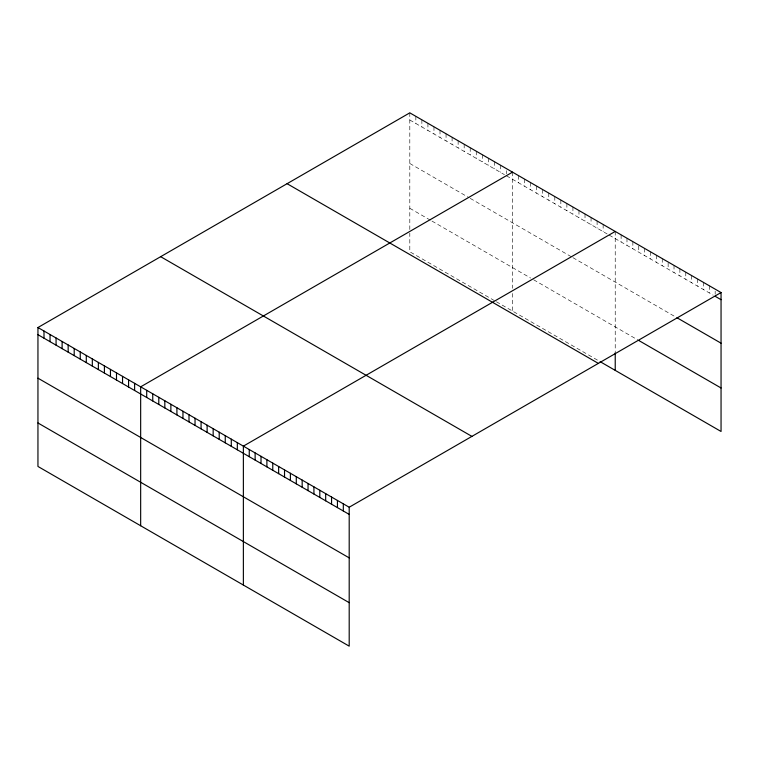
<?xml version="1.0" encoding="UTF-8"?>
<svg xmlns="http://www.w3.org/2000/svg" width="759" height="759" viewBox="0 0 759 759"><rect width="100%" height="100%" fill="white"/><g stroke="black" fill="none" stroke-linecap="round" stroke-linejoin="round"><path stroke-width="0.57" stroke-dasharray="3.79 2.85" d="M409.803 112.844L409.803 230.024M409.803 120.007L504.46 174.655M506.471 175.813L607.172 233.952M609.183 235.119L713.213 295.175M409.803 163.489L469.214 197.786M470.219 198.374L571.925 257.092M572.931 257.671L675.975 317.158M409.803 208.289L430.951 220.499M431.956 221.078L530.636 278.05M533.662 279.796L637.759 339.899M494.384 300.602L409.803 251.77L409.803 233.136M496.405 301.769L599.117 361.066M715.168 291.19L715.168 294.264M709.295 285.754L709.295 292.917M703.413 282.357L703.413 289.521M697.53 278.97L697.53 286.124M691.658 275.574L691.658 282.728M685.775 272.177L685.775 279.34M679.893 268.781L679.893 275.944M674.02 265.384L674.02 272.547M668.138 263.022L668.138 269.151M662.256 258.601L662.256 265.764M656.383 255.204L656.383 262.367M650.501 251.808L650.501 258.971M644.619 248.421L644.619 255.574M638.746 246.049L638.746 252.187M632.864 241.628L632.864 248.791M626.981 238.231L626.981 245.394M621.109 234.844L621.109 241.998M615.226 231.448L615.226 351.74M603.139 224.474L603.139 231.628M597.096 220.983L597.096 228.136M591.062 217.491L591.062 224.655M585.018 214L585.018 221.163M578.975 210.518L578.975 217.672M572.931 207.027L572.931 214.19M566.888 203.535L566.888 210.698M560.844 200.053L560.844 207.207M554.81 196.562L554.81 203.725M548.766 193.071L548.766 200.234M542.723 189.589L542.723 196.742M536.679 186.097L536.679 193.26M530.636 182.606L530.636 189.769M524.602 179.124L524.602 186.278M518.558 175.633L518.558 182.796M512.515 172.141L512.515 288.297M512.515 293.467L512.515 311.067M506.471 170.699L506.471 173.773M500.428 165.168L500.428 172.331M494.384 161.676L494.384 168.84M488.35 158.195L488.35 165.348M482.307 154.703L482.307 161.866M476.263 151.212L476.263 158.375M470.219 147.73L470.219 154.883M464.176 144.238L464.176 151.402M458.132 140.747L458.132 147.91M452.098 137.265L452.098 144.419M446.055 133.774L446.055 140.937M440.011 130.282L440.011 137.445M433.968 126.8L433.968 133.954M427.924 123.309L427.924 130.472M421.881 119.818L421.881 126.981M415.847 116.336L415.847 123.489"/><path stroke-width="1.14" d="M37.95 327.527L349.197 507.23L349.197 646.156L37.95 466.453L37.95 327.527L409.803 112.844L721.05 292.547L721.05 431.473L600.122 361.654M512.515 172.141L140.662 386.834L140.662 525.759M615.226 231.448L243.373 446.131L243.373 585.056M349.197 507.23L721.05 292.547M715.168 296.304L721.05 299.701M676.952 317.727L721.05 343.182M638.746 340.468L721.05 387.982M287.092 183.687L598.339 363.39M160.661 256.684L471.908 436.387M37.95 334.691L349.197 514.393M37.95 378.172L349.197 557.874M37.95 422.972L349.197 602.674M615.226 352.774L615.226 370.373M343.315 503.834L343.315 510.997M337.442 500.437L337.442 507.6M331.56 497.05L331.56 504.204M325.677 493.654L325.677 500.817M319.805 490.257L319.805 497.42M313.922 486.861L313.922 494.024M308.04 483.474L308.04 490.627M302.167 480.077L302.167 487.231M296.285 476.68L296.285 483.844M290.403 473.284L290.403 480.447M284.53 469.897L284.53 477.05M278.648 466.5L278.648 473.654M272.766 463.104L272.766 470.267M266.893 459.707L266.893 466.87M261.011 456.311L261.011 463.474M255.128 452.924L255.128 460.077M249.256 449.527L249.256 456.69M237.33 442.649L237.33 449.802M231.286 439.157L231.286 446.311M225.252 435.666L225.252 442.829M219.209 432.184L219.209 439.338M213.165 428.693L213.165 435.846M207.122 425.201L207.122 432.364M201.078 421.719L201.078 428.873M195.035 418.228L195.035 425.382M189 414.737L189 421.9M182.957 411.255L182.957 418.408M176.913 407.763L176.913 414.917M170.87 404.272L170.87 411.435M164.826 400.79L164.826 407.944M158.792 397.299L158.792 404.452M152.749 393.807L152.749 400.97M146.705 390.325L146.705 397.479M134.618 383.342L134.618 390.506M128.575 379.861L128.575 387.014M122.541 376.369L122.541 383.523M116.497 372.878L116.497 380.041M110.453 369.396L110.453 376.549M104.41 365.904L104.41 373.058M98.366 362.413L98.366 369.576M92.323 358.931L92.323 366.085M86.289 355.44L86.289 362.593M80.245 351.948L80.245 359.111M74.202 348.466L74.202 355.62M68.158 344.975L68.158 352.129M62.115 341.484L62.115 348.647M56.071 337.992L56.071 345.155M50.037 334.51L50.037 341.664M43.994 331.019L43.994 338.182"/></g></svg>
